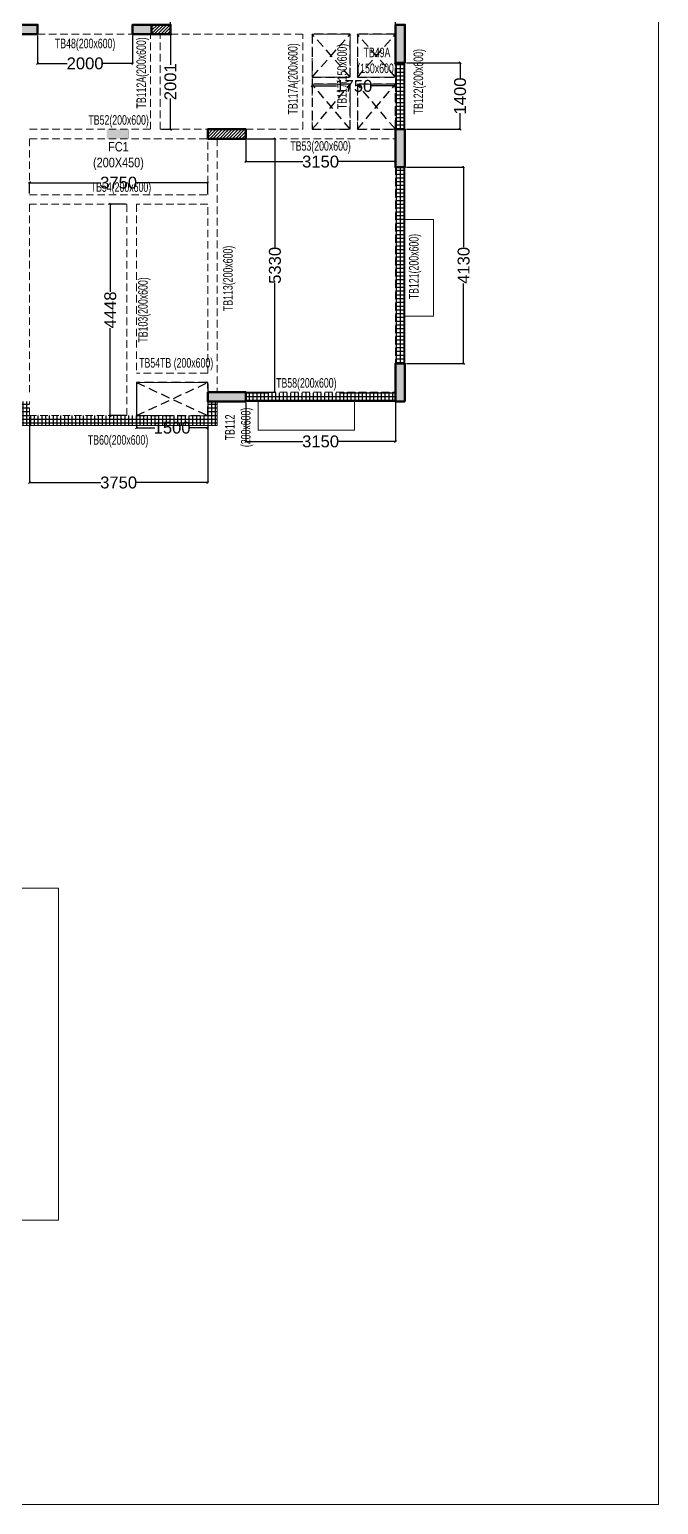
# Model space of a CAD drawing. Header units: millimetres. Extents: x 985 to 38342, y 12 to 70744.
# Drawn here: x 25105 to 38342, y 12 to 31057 of the extents above; entities that cross this region are included whole.
import ezdxf
from ezdxf.enums import TextEntityAlignment as Align

# ---------------------------------------------------------------- set-up
doc = ezdxf.new("R2010")
doc.units = ezdxf.units.MM
doc.linetypes.add('DASHED', pattern=[0.75, 0.5, -0.25])
doc.linetypes.add('HIDDEN', pattern=[9.525, 6.35, -3.175])
for name, color, linetype, lineweight in [('A-CLMN', 5, 'Continuous', 50), ('A-CONC', 5, 'Continuous', 40), ('A-CONC-PATT', 253, 'Continuous', 0), ('S - BEAM', 7, 'Continuous', 13), ('S - BEAM TXT', 30, 'Continuous', 13), ('STR-Stair', 1, 'Continuous', 13)]:
    doc.layers.add(name, color=color, linetype=linetype, lineweight=lineweight)
for name, color, linetype in [('A-HATCH', 8, 'Continuous'), ('BAND DETAILS', 2, 'Continuous'), ('NON STR WALL', 4, 'Continuous'), ('S-DIM', 8, 'Continuous'), ('SL-FW-HIDDEN', 1, 'Continuous')]:
    doc.layers.add(name, color=color, linetype=linetype)
doc.styles.add('meera', font='swissc.ttf', dxfattribs={"height": 0.15})
doc.styles.add('S - GRID TXT', font='ARIALNB.TTF')
doc.styles.add('SOBHA', font='arial.ttf')
doc.styles.add('TITLE', font='tahoma.ttf')
doc.dimstyles.new('S--20', dxfattribs={"dimscale": 20, "dimtxt": 12.5, "dimasz": 2, "dimexe": 0.25, "dimexo": 1.5, "dimgap": 0.1, "dimtad": 0, "dimdec": 0, "dimrnd": 0.0005, "dimzin": 0, "dimdsep": 46, "dimtxsty": 'SOBHA', "dimblk": 'OBLIQUE', "dimcen": 0.09, "dimclrd": 8, "dimclre": 8, "dimclrt": 4, "dimadec": 0, "dimazin": 0, "dimtfac": 1, "dimtdec": 0, "dimtofl": 0, "dimtmove": 0, "dimatfit": 3, "dimfxl": 0.18, "dimtolj": 1, "dimtzin": 0, "dimlwd": -1, "dimlwe": -1, "dimarcsym": 0})
pattern_1 = [(0, (-329675.86, 2225829.38), (0, 79.375), []), (90, (-329675.86, 2225829.38), (-79.375, 5e-15), [])]
pattern_2 = [(45, (-338780.416, 2202602.753), (-33.6759605, 33.6759605), [])]

# ---------------------------------------------------------------- blocks, each defined once
blk = doc.blocks.new('*U46')
at = {"layer": 'SL-FW-HIDDEN', "linetype": 'HIDDEN', "ltscale": 30}
for p, q in [((697, 1500), (0, 0)), ((0, 1500), (697, 0))]:
    blk.add_line(p, q, dxfattribs=at)
blk.add_lwpolyline([(0, 1500), (697, 1500), (697, 0), (0, 0)], close=True, dxfattribs=at)
at = {"layer": 'SL-FW-HIDDEN', "linetype": 'DASHED', "ltscale": 250, "style": 'TITLE'}
blk.add_attdef('DECRIPTION', text='', height=125, dxfattribs=at).set_placement((960, 116), align=Align.MIDDLE_CENTER)
blk = doc.blocks.new('*U50')
at = {"layer": 'SL-FW-HIDDEN', "linetype": 'HIDDEN', "ltscale": 30}
for p, q in [((800, 899), (0, 0)), ((0, 899), (800, 0))]:
    blk.add_line(p, q, dxfattribs=at)
blk.add_lwpolyline([(0, 899), (800, 899), (800, 0), (0, 0)], close=True, dxfattribs=at)
at = {"layer": 'SL-FW-HIDDEN', "linetype": 'DASHED', "ltscale": 250, "style": 'TITLE'}
blk.add_attdef('DECRIPTION', text='', height=125, dxfattribs=at).set_placement((960, 116), align=Align.MIDDLE_CENTER)
blk = doc.blocks.new('*U51')
at = {"layer": 'SL-FW-HIDDEN', "linetype": 'HIDDEN', "ltscale": 30}
for p, q in [((800, 950), (0, 0)), ((0, 950), (800, 0))]:
    blk.add_line(p, q, dxfattribs=at)
blk.add_lwpolyline([(0, 950), (800, 950), (800, 0), (0, 0)], close=True, dxfattribs=at)
at = {"layer": 'SL-FW-HIDDEN', "linetype": 'DASHED', "ltscale": 250, "style": 'TITLE'}
blk.add_attdef('DECRIPTION', text='', height=125, dxfattribs=at).set_placement((960, 116), align=Align.MIDDLE_CENTER)
blk = doc.blocks.new('A$C1f563a89')
at = {"layer": 'S - BEAM', "linetype": 'HIDDEN', "ltscale": 25}
for p, q in [((13960, -30930, 1), (15961, -30930, 1)), ((16760, -30930, 1), (19540, -30930, 1)), ((19740, -30930, 1), (20540, -30930, 1)), ((20691, -30931, 1), (21491, -30931, 1)), ((21490, -30930), (21490, -31830)), ((21491, -31980, 1), (21491, -32930, 1)), ((13791, -32930, 1), (16340, -32930, 1)), ((13791, -33130, 1), (17541, -33130, 1)), ((13791, -33130, 1), (13791, -34309, 1)), ((16540, -32930, 1), (17541, -32930, 1)), ((17541, -34309, 1), (17541, -33130, 1)), ((17741, -33130, 1), (17740, -38460, 1)), ((18341, -32930, 1), (19540, -32930, 1)), ((18341, -33130, 1), (21491, -33130, 1)), ((19740, -32930, 1), (20540, -32930, 1)), ((20740, -32930, 1), (21491, -32930, 1)), ((21491, -33730, 1), (21491, -37860, 1)), ((13791, -34309, 1), (17541, -34309, 1)), ((15840, -34509, 1), (13791, -34509, 1)), ((13791, -34509, 1), (13791, -38460, 1)), ((17541, -34509, 1), (16040, -34509, 1)), ((17541, -38061, 1), (17541, -34509, 1)), ((18341, -38460, 1), (21491, -38460, 1)), ((21491, -38460, 1), (21491, -38660, 1)), ((13791, -38955, 1), (13791, -38660, 1)), ((17541, -38958, 1), (17541, -38660, 1)), ((15840, -38957, 1), (13791, -38955, 1)), ((17540, -38958, 1), (16040, -38957, 1))]:
    blk.add_line(p, q, dxfattribs=at)
at = {"layer": 'S - BEAM', "linetype": 'ByBlock', "ltscale": 25}
for p, q in [((21691, -32930, 1), (21690, -31530, 1)), ((21691, -37860, 1), (21691, -33730, 1)), ((17541, -38460, 1), (17541, -38261, 1)), ((17740, -38660, 1), (17740, -39168, 1)), ((21491, -38660, 1), (18341, -38660, 1)), ((13591, -39165, 1), (17740, -39168, 1))]:
    blk.add_line(p, q, dxfattribs=at)
at = {"layer": 'S - BEAM', "linetype": 'HIDDEN', "ltscale": 25, "elevation": 1}
for points in [[(16340, -32931), (16340, -30930)], [(16540, -32931), (16540, -30930)], [(19540, -32930), (19540, -30929)], [(19740, -31829), (19740, -30930)], [(20540, -31830), (20540, -30930)], [(20690, -31830), (20690, -30931)], [(19740, -32930), (19740, -31979)], [(20540, -32931), (20540, -31980)], [(20690, -32931), (20690, -31980)], [(15840, -38957), (15840, -34509)], [(16040, -34509), (16040, -38061)]]:
    blk.add_lwpolyline(points, dxfattribs=at)
at = {"layer": 'S - BEAM', "linetype": 'ByBlock', "ltscale": 25}
for points, elevation in [([(19740, -31830), (20540, -31830)], -1), ([(20690, -31830), (21490, -31830)], -1), ([(19740, -31980), (20540, -31980)], 1), ([(20690, -31980), (21491, -31980)], 1), ([(16040, -38261), (16040, -38957)], 1)]:
    blk.add_lwpolyline(points, dxfattribs=dict(at, elevation=elevation))
at = {"layer": 'S - BEAM', "color": 7, "linetype": 'ByBlock', "elevation": 1}
for points in [[(21691, -34832), (22291, -34832), (22291, -36862), (21691, -36862)], [(20630, -38662), (20630, -39262), (18601, -39262), (18602, -38662)]]:
    blk.add_lwpolyline(points, dxfattribs=at)
at = {"layer": 'S - BEAM', "linetype": 'HIDDEN', "ltscale": 25}
blk.add_lwpolyline([(17541, -38061), (16040, -38061)], dxfattribs=at)
at = {"layer": 'S - BEAM', "linetype": 'ByBlock', "ltscale": 25}
blk.add_lwpolyline([(17541, -38261), (16040, -38261)], dxfattribs=at)
at = {"layer": 'SL-FW-HIDDEN', "color": 3, "linetype": 'DASHED', "lineweight": 5, "ltscale": 30}
for name, p, xscale, rotation in [('*U50', (19740, -30931, 1), -1, 180), ('*U50', (20690, -30931, 1), -1, 180), ('*U51', (19740, -31980, 1), -1, 180), ('*U51', (20690, -31980, 1), -1, 180), ('*U46', (17541, -38260, 1), -1.000000000000021, 90)]:
    blk.add_blockref(name, p, dxfattribs=dict(at, xscale=xscale, rotation=rotation))
at = {"layer": 'S - BEAM TXT', "char_height": 200, "attachment_point": 8, "style": 'S - GRID TXT'}
for s, insert in [('{\\fSwis721 LtCn BT|b0|i0|c0|p34;\\W0.9;TB48(200x600)}', (14961, -31284, 1)), ('{\\fSwis721 LtCn BT|b0|i0|c0|p34;\\W0.9;TB49A\\P(150x600)}', (21103, -31807, 1)), ('{\\fSwis721 LtCn BT|b0|i0|c0|p34;\\W0.9;TB52(200x600)}', (15666, -32894, 2)), ('{\\fSwis721 LtCn BT|b0|i0|c0|p34;\\W0.9;TB53(200x600)}', (19916, -33441, 2)), ('{\\fSwis721 LtCn BT|b0|i0|c0|p34;\\W0.9;TB54(200x600)}', (15715, -34306, -1)), ('{\\fSwis721 LtCn BT|b0|i0|c0|p34;\\W0.9;TB54TB (200x600)}', (16877, -38006, 3)), ('{\\fSwis721 LtCn BT|b0|i0|c0|p34;\\W0.9;TB58(200x600)}', (19616, -38428, 1)), ('{\\fSwis721 LtCn BT|b0|i0|c0|p34;\\W0.9;TB60(200x600)}', (15654, -39629, 1))]:
    blk.add_mtext(s, dxfattribs=dict(at, insert=insert))
at = {"layer": 'S - BEAM TXT', "color": 1, "insert": (16302, -31744, 3), "char_height": 200, "attachment_point": 8, "rotation": 90, "style": 'S - GRID TXT'}
blk.add_mtext('{\\fSwis721 LtCn BT|b0|i0|c0|p34;\\W0.9;TB112A(200x600)}', dxfattribs=at)
at = {"layer": 'S - BEAM TXT', "char_height": 200, "attachment_point": 8, "rotation": 90, "style": 'S - GRID TXT'}
for s, insert in [('{\\fSwis721 LtCn BT|b0|i0|c0|p34;\\W0.9;TB117A(200x600)}', (19492, -31869, 2)), ('{\\fSwis721 LtCn BT|b0|i0|c0|p34;\\W0.9;TB117(150x600)}', (20528, -31819, 2)), ('{\\fSwis721 LtCn BT|b0|i0|c0|p34;\\W0.9;TB122(200x600)}', (22134, -31929, 1)), ('{\\fSwis721 LtCn BT|b0|i0|c0|p34;\\W0.9;TB121(200x600)}', (22038, -35820, 1)), ('{\\fSwis721 LtCn BT|b0|i0|c0|p34;\\W0.9;TB113(200x600)}', (18127, -36069, 1)), ('{\\fSwis721 LtCn BT|b0|i0|c0|p34;\\W0.9;TB103(200x600)}', (16338, -36733)), ('{\\fSwis721 LtCn BT|b0|i0|c0|p34;\\W0.9;TB112\\P(200x600)}', (18501, -39205, 1))]:
    blk.add_mtext(s, dxfattribs=dict(at, insert=insert))
blk = doc.blocks.new('TERRACE CL')
at = {"layer": 'A-CONC-PATT'}
h = blk.add_hatch(color=256, dxfattribs=at)
h.dxf.hatch_style = 1
h.paths.add_polyline_path([(15370, 7930), (15370, 7730), (16170, 7730), (16170, 7930)])
h = blk.add_hatch(color=256, dxfattribs=at)
h.dxf.hatch_style = 1
h.paths.add_polyline_path([(18570, 7730), (18570, 7930), (18170, 7930), (18170, 7730)])
h = blk.add_hatch(dxfattribs=at)
h.set_pattern_fill('ANSI31', color=256, scale=15)
h.set_pattern_definition(pattern_2)
h.paths.add_polyline_path([(18970, 7930), (18570, 7930), (18570, 7730), (18970, 7730)])
h = blk.add_hatch(color=256, dxfattribs=at)
h.dxf.hatch_style = 1
h.paths.add_polyline_path([(23900, 7930), (23700, 7930), (23700, 7130), (23900, 7130)])
h = blk.add_hatch(color=256, dxfattribs=at)
h.dxf.hatch_style = 1
h.paths.add_polyline_path([(18076, 5730), (17626, 5730), (17626, 5530), (17876, 5530), (18076, 5530)])
h = blk.add_hatch(dxfattribs=at)
h.set_pattern_fill('ANSI31', color=256, scale=15)
h.set_pattern_definition(pattern_2)
h.paths.add_polyline_path([(19750, 5730), (19750, 5530), (20550, 5530), (20550, 5730)])
h = blk.add_hatch(dxfattribs=at)
h.set_pattern_fill('ANSI31', color=256, scale=15)
h.set_pattern_definition(pattern_2)
h.paths.add_polyline_path([(20150, 5530), (20550, 5530), (20550, 5730), (20150, 5730)])
h = blk.add_hatch(color=256, dxfattribs=at)
h.dxf.hatch_style = 1
h.paths.add_polyline_path([(23900, 5730), (23700, 5730), (23700, 4930), (23900, 4930)])
h = blk.add_hatch(color=256, dxfattribs=at)
h.dxf.hatch_style = 1
h.paths.add_polyline_path([(23700, 0), (23900, 0), (23900, 800), (23700, 800)])
h = blk.add_hatch(color=256, dxfattribs=at)
h.dxf.hatch_style = 1
h.paths.add_polyline_path([(20550, 0), (20550, 200), (19750, 200), (19750, 0)])
at = {"layer": 'A-CLMN'}
for points in [[(16170, 7730), (15370, 7730), (15370, 7930), (16170, 7930)], [(18970, 7930), (18970, 7730), (18170, 7730), (18170, 7930)], [(18570, 7930), (18570, 7730), (18970, 7730), (18970, 7930)], [(23700, 7930), (23900, 7930), (23900, 7130), (23700, 7130)], [(23900, 0), (23700, 0), (23700, 800), (23900, 800)], [(23900, 0), (23700, 0), (23700, 800), (23900, 800)]]:
    blk.add_lwpolyline(points, close=True, dxfattribs=at)
at = {"layer": 'A-CLMN', "color": 6, "const_width": 2, "elevation": -1}
blk.add_lwpolyline([(17626, 5530), (18076, 5530), (18076, 5730), (17626, 5730)], close=True, dxfattribs=at)
at = {"layer": 'A-CLMN'}
for points, elevation in [([(20550, 5730), (19750, 5730), (19750, 5530), (20550, 5530)], 0), ([(23700, 5730), (23900, 5730), (23900, 4930), (23700, 4930)], 1), ([(19750, 200), (20550, 200), (20550, 0), (19750, 0)], 1)]:
    blk.add_lwpolyline(points, close=True, dxfattribs=dict(at, elevation=elevation))
at = {"layer": 'A-CONC', "ltscale": 50, "elevation": 0}
blk.add_lwpolyline([(18170, 7930), (18170, 7730)], dxfattribs=at)
blk.add_lwpolyline([(18170, 7930), (18170, 7730)], dxfattribs=at)
at = {"layer": 'NON STR WALL', "linetype": 'ByBlock', "insert": (17414, 5464, -1), "char_height": 200, "attachment_point": 1, "style": 'meera'}
blk.add_mtext_dynamic_manual_height_columns('\\pxqc;FC1\\P(200X450)', width=915.33, gutter_width=0.75, heights=[0], dxfattribs=at)
blk = doc.blocks.new('_Oblique')
at = {"color": 0, "linetype": 'ByBlock', "lineweight": -2}
blk.add_line((-0.5, -0.5), (0.5, 0.5), dxfattribs=at)
blk = doc.blocks.new('*D280')
at = {"layer": 'Defpoints', "color": 0, "linetype": 'ByBlock', "transparency": 16777216}
for p in [(28855, 27832), (25105, 27578, 1), (28855, 27578, 1)]:
    blk.add_point(p, dxfattribs=at)
at = {"layer": 'S-DIM', "color": 8, "transparency": 16777216}
for p, q in [((25105, 27608), (25105, 27837)), ((25105, 27832), (26605, 27832)), ((28855, 27832), (27355, 27832)), ((28855, 27608), (28855, 27837))]:
    blk.add_line(p, q, dxfattribs=at)
at = {"layer": 'S-DIM', "color": 8, "linetype": 'ByBlock', "transparency": 16777216, "xscale": 40, "yscale": 40, "zscale": 40, "rotation": 180}
blk.add_blockref('_Oblique', (25105, 27832), dxfattribs=at)
at = {"layer": 'S-DIM', "color": 8, "linetype": 'ByBlock', "transparency": 16777216, "xscale": 40, "yscale": 40, "zscale": 40}
blk.add_blockref('_Oblique', (28855, 27832), dxfattribs=at)
at = {"layer": 'S-DIM', "color": 4, "linetype": 'ByBlock', "transparency": 16777216, "insert": (26980, 27832), "char_height": 250, "attachment_point": 5, "style": 'SOBHA'}
blk.add_mtext('\\A1;3750', dxfattribs=at)
blk = doc.blocks.new('*D286')
at = {"layer": 'Defpoints', "color": 0, "linetype": 'ByBlock', "transparency": 16777216}
for p in [(27855, 30957, 0), (28070, 30957), (27855, 28956, 0)]:
    blk.add_point(p, dxfattribs=at)
at = {"layer": 'S-DIM', "color": 8, "transparency": 16777216}
for p, q in [((27885, 30957), (28075, 30957)), ((28070, 30957), (28070, 30310)), ((28070, 28956), (28070, 29603)), ((27885, 28956), (28075, 28956))]:
    blk.add_line(p, q, dxfattribs=at)
at = {"layer": 'S-DIM', "color": 8, "linetype": 'ByBlock', "transparency": 16777216, "xscale": 40, "yscale": 40, "zscale": 40}
for p, rotation in [((28070, 30957), 90), ((28070, 28956), 270)]:
    blk.add_blockref('_Oblique', p, dxfattribs=dict(at, rotation=rotation))
at = {"layer": 'S-DIM', "color": 4, "linetype": 'ByBlock', "transparency": 16777216, "insert": (28070, 29956), "char_height": 250, "attachment_point": 5, "rotation": 90, "style": 'SOBHA'}
blk.add_mtext('\\A1;2001', dxfattribs=at)
blk = doc.blocks.new('*D309')
at = {"layer": 'Defpoints', "color": 0, "linetype": 'ByBlock', "transparency": 16777216}
for p in [(25275, 30957), (27275, 30957, 0), (27275, 30342)]:
    blk.add_point(p, dxfattribs=at)
at = {"layer": 'S-DIM', "color": 8, "transparency": 16777216}
for p, q in [((25275, 30927), (25275, 30337)), ((27275, 30927), (27275, 30337)), ((25275, 30342), (25898, 30342)), ((27275, 30342), (26652, 30342))]:
    blk.add_line(p, q, dxfattribs=at)
at = {"layer": 'S-DIM', "color": 8, "linetype": 'ByBlock', "transparency": 16777216, "xscale": 40, "yscale": 40, "zscale": 40, "rotation": 180}
blk.add_blockref('_Oblique', (25275, 30342), dxfattribs=at)
at = {"layer": 'S-DIM', "color": 8, "linetype": 'ByBlock', "transparency": 16777216, "xscale": 40, "yscale": 40, "zscale": 40}
blk.add_blockref('_Oblique', (27275, 30342), dxfattribs=at)
at = {"layer": 'S-DIM', "color": 4, "linetype": 'ByBlock', "transparency": 16777216, "insert": (26275, 30342), "char_height": 250, "attachment_point": 5, "style": 'SOBHA'}
blk.add_mtext('\\A1;2000', dxfattribs=at)
blk = doc.blocks.new('*D225')
at = {"layer": 'Defpoints', "color": 0, "linetype": 'ByBlock', "transparency": 16777216}
for p in [(32805, 31558), (28070, 30957), (32805, 30956, 0)]:
    blk.add_point(p, dxfattribs=at)
at = {"layer": 'S-DIM', "color": 8, "transparency": 16777216}
for p, q in [((28070, 30987), (28070, 31563)), ((28070, 31558), (30056, 31558)), ((32805, 31558), (30818, 31558)), ((32805, 30986), (32805, 31563))]:
    blk.add_line(p, q, dxfattribs=at)
at = {"layer": 'S-DIM', "color": 8, "linetype": 'ByBlock', "transparency": 16777216, "xscale": 40, "yscale": 40, "zscale": 40, "rotation": 180}
blk.add_blockref('_Oblique', (28070, 31558), dxfattribs=at)
at = {"layer": 'S-DIM', "color": 8, "linetype": 'ByBlock', "transparency": 16777216, "xscale": 40, "yscale": 40, "zscale": 40}
blk.add_blockref('_Oblique', (32805, 31558), dxfattribs=at)
at = {"layer": 'S-DIM', "color": 4, "linetype": 'ByBlock', "transparency": 16777216, "insert": (30437, 31558), "char_height": 250, "attachment_point": 5, "style": 'SOBHA'}
blk.add_mtext('\\A1;4735', dxfattribs=at)
blk = doc.blocks.new('*D226')
at = {"layer": 'Defpoints', "color": 0, "linetype": 'ByBlock', "transparency": 16777216}
for p in [(31055, 30057, 0), (32805, 30057, 0), (32805, 29868)]:
    blk.add_point(p, dxfattribs=at)
at = {"layer": 'S-DIM', "color": 8, "transparency": 16777216}
for p, q in [((31055, 30027), (31055, 29863)), ((31055, 29868), (31566, 29868)), ((32805, 29868), (32293, 29868)), ((32805, 30027), (32805, 29863))]:
    blk.add_line(p, q, dxfattribs=at)
at = {"layer": 'S-DIM', "color": 8, "linetype": 'ByBlock', "transparency": 16777216, "xscale": 40, "yscale": 40, "zscale": 40, "rotation": 180}
blk.add_blockref('_Oblique', (31055, 29868), dxfattribs=at)
at = {"layer": 'S-DIM', "color": 8, "linetype": 'ByBlock', "transparency": 16777216, "xscale": 40, "yscale": 40, "zscale": 40}
blk.add_blockref('_Oblique', (32805, 29868), dxfattribs=at)
at = {"layer": 'S-DIM', "color": 4, "linetype": 'ByBlock', "transparency": 16777216, "insert": (31930, 29868), "char_height": 250, "attachment_point": 5, "style": 'SOBHA'}
blk.add_mtext('\\A1;1750', dxfattribs=at)
blk = doc.blocks.new('*D227')
at = {"layer": 'Defpoints', "color": 0, "linetype": 'ByBlock', "transparency": 16777216}
for p in [(29655, 28757, 0), (32805, 28757, 0), (32805, 28275)]:
    blk.add_point(p, dxfattribs=at)
at = {"layer": 'S-DIM', "color": 8, "transparency": 16777216}
for p, q in [((29655, 28727), (29655, 28270)), ((32805, 28727), (32805, 28270)), ((29655, 28275), (30855, 28275)), ((32805, 28275), (31605, 28275))]:
    blk.add_line(p, q, dxfattribs=at)
at = {"layer": 'S-DIM', "color": 8, "linetype": 'ByBlock', "transparency": 16777216, "xscale": 40, "yscale": 40, "zscale": 40, "rotation": 180}
blk.add_blockref('_Oblique', (29655, 28275), dxfattribs=at)
at = {"layer": 'S-DIM', "color": 8, "linetype": 'ByBlock', "transparency": 16777216, "xscale": 40, "yscale": 40, "zscale": 40}
blk.add_blockref('_Oblique', (32805, 28275), dxfattribs=at)
at = {"layer": 'S-DIM', "color": 4, "linetype": 'ByBlock', "transparency": 16777216, "insert": (31230, 28275), "char_height": 250, "attachment_point": 5, "style": 'SOBHA'}
blk.add_mtext('\\A1;3150', dxfattribs=at)
blk = doc.blocks.new('*D313')
at = {"layer": 'Defpoints', "color": 0, "linetype": 'ByBlock', "transparency": 16777216}
for p in [(27355, 23626, -1), (28855, 23626), (28855, 22675)]:
    blk.add_point(p, dxfattribs=at)
at = {"layer": 'S-DIM', "color": 8, "transparency": 16777216}
for p, q in [((27355, 23596), (27355, 22670)), ((28855, 23596), (28855, 22670)), ((27355, 22675), (27742, 22675)), ((28855, 22675), (28468, 22675))]:
    blk.add_line(p, q, dxfattribs=at)
at = {"layer": 'S-DIM', "color": 8, "linetype": 'ByBlock', "transparency": 16777216, "xscale": 40, "yscale": 40, "zscale": 40, "rotation": 180}
blk.add_blockref('_Oblique', (27355, 22675), dxfattribs=at)
at = {"layer": 'S-DIM', "color": 8, "linetype": 'ByBlock', "transparency": 16777216, "xscale": 40, "yscale": 40, "zscale": 40}
blk.add_blockref('_Oblique', (28855, 22675), dxfattribs=at)
at = {"layer": 'S-DIM', "color": 4, "linetype": 'ByBlock', "transparency": 16777216, "insert": (28105, 22675), "char_height": 250, "attachment_point": 5, "style": 'SOBHA'}
blk.add_mtext('\\A1;1500', dxfattribs=at)
blk = doc.blocks.new('*D317')
at = {"layer": 'Defpoints', "color": 0, "linetype": 'ByBlock', "transparency": 16777216}
for p in [(29655, 23227), (32805, 23227), (32805, 22386)]:
    blk.add_point(p, dxfattribs=at)
at = {"layer": 'S-DIM', "color": 8, "transparency": 16777216}
for p, q in [((29655, 23197), (29655, 22381)), ((32805, 23197), (32805, 22381)), ((29655, 22386), (30855, 22386)), ((32805, 22386), (31605, 22386))]:
    blk.add_line(p, q, dxfattribs=at)
at = {"layer": 'S-DIM', "color": 8, "linetype": 'ByBlock', "transparency": 16777216, "xscale": 40, "yscale": 40, "zscale": 40, "rotation": 180}
blk.add_blockref('_Oblique', (29655, 22386), dxfattribs=at)
at = {"layer": 'S-DIM', "color": 8, "linetype": 'ByBlock', "transparency": 16777216, "xscale": 40, "yscale": 40, "zscale": 40}
blk.add_blockref('_Oblique', (32805, 22386), dxfattribs=at)
at = {"layer": 'S-DIM', "color": 4, "linetype": 'ByBlock', "transparency": 16777216, "insert": (31230, 22386), "char_height": 250, "attachment_point": 5, "style": 'SOBHA'}
blk.add_mtext('\\A1;3150', dxfattribs=at)
blk = doc.blocks.new('*D230')
at = {"layer": 'Defpoints', "color": 0, "linetype": 'ByBlock', "transparency": 16777216}
for p in [(25105, 22931, 0), (28855, 22929, 0), (28855, 21521)]:
    blk.add_point(p, dxfattribs=at)
at = {"layer": 'S-DIM', "color": 8, "transparency": 16777216}
for p, q in [((25105, 22901), (25105, 21516)), ((28855, 22899), (28855, 21516)), ((25105, 21521), (26605, 21521)), ((28855, 21521), (27354, 21521))]:
    blk.add_line(p, q, dxfattribs=at)
at = {"layer": 'S-DIM', "color": 8, "linetype": 'ByBlock', "transparency": 16777216, "xscale": 40, "yscale": 40, "zscale": 40, "rotation": 180}
blk.add_blockref('_Oblique', (25105, 21521), dxfattribs=at)
at = {"layer": 'S-DIM', "color": 8, "linetype": 'ByBlock', "transparency": 16777216, "xscale": 40, "yscale": 40, "zscale": 40}
blk.add_blockref('_Oblique', (28855, 21521), dxfattribs=at)
at = {"layer": 'S-DIM', "color": 4, "linetype": 'ByBlock', "transparency": 16777216, "insert": (26980, 21521), "char_height": 250, "attachment_point": 5, "style": 'SOBHA'}
blk.add_mtext('\\A1;3750', dxfattribs=at)
blk = doc.blocks.new('*D243')
at = {"layer": 'Defpoints', "color": 0, "linetype": 'ByBlock', "transparency": 16777216}
for p in [(27155, 27378, 1), (26805, 22930), (27155, 22930, 0)]:
    blk.add_point(p, dxfattribs=at)
at = {"layer": 'S-DIM', "color": 8, "transparency": 16777216}
for p, q in [((27125, 27378), (26800, 27378)), ((26805, 27378), (26805, 25534)), ((26805, 22930), (26805, 24773)), ((27125, 22930), (26800, 22930))]:
    blk.add_line(p, q, dxfattribs=at)
at = {"layer": 'S-DIM', "color": 8, "linetype": 'ByBlock', "transparency": 16777216, "xscale": 40, "yscale": 40, "zscale": 40}
for p, rotation in [((26805, 27378), 90), ((26805, 22930), 270)]:
    blk.add_blockref('_Oblique', p, dxfattribs=dict(at, rotation=rotation))
at = {"layer": 'S-DIM', "color": 4, "linetype": 'ByBlock', "transparency": 16777216, "insert": (26805, 25154), "char_height": 250, "attachment_point": 5, "rotation": 90, "style": 'SOBHA'}
blk.add_mtext('\\A1;4448', dxfattribs=at)
blk = doc.blocks.new('*D341')
at = {"layer": 'Defpoints', "color": 0, "linetype": 'ByBlock', "transparency": 16777216}
for p in [(29055, 28757), (29055, 23427), (30270, 23427)]:
    blk.add_point(p, dxfattribs=at)
at = {"layer": 'S-DIM', "color": 8, "transparency": 16777216}
for p, q in [((29085, 28757), (30275, 28757)), ((30270, 28757), (30270, 26466)), ((30270, 23427), (30270, 25717)), ((29085, 23427), (30275, 23427))]:
    blk.add_line(p, q, dxfattribs=at)
at = {"layer": 'S-DIM', "color": 8, "linetype": 'ByBlock', "transparency": 16777216, "xscale": 40, "yscale": 40, "zscale": 40}
for p, rotation in [((30270, 28757), 90), ((30270, 23427), 270)]:
    blk.add_blockref('_Oblique', p, dxfattribs=dict(at, rotation=rotation))
at = {"layer": 'S-DIM', "color": 4, "linetype": 'ByBlock', "transparency": 16777216, "insert": (30270, 26092), "char_height": 250, "attachment_point": 5, "rotation": 90, "style": 'SOBHA'}
blk.add_mtext('\\A1;5330', dxfattribs=at)
blk = doc.blocks.new('*D247')
at = {"layer": 'Defpoints', "color": 0, "linetype": 'ByBlock', "transparency": 16777216}
for p in [(33005, 28157, 0), (34241, 28157), (33005, 24027, 0)]:
    blk.add_point(p, dxfattribs=at)
at = {"layer": 'S-DIM', "color": 8, "transparency": 16777216}
for p, q in [((33035, 28157), (34246, 28157)), ((34241, 28157), (34241, 26472)), ((34241, 24027), (34241, 25712)), ((33035, 24027), (34246, 24027))]:
    blk.add_line(p, q, dxfattribs=at)
at = {"layer": 'S-DIM', "color": 8, "linetype": 'ByBlock', "transparency": 16777216, "xscale": 40, "yscale": 40, "zscale": 40}
for p, rotation in [((34241, 28157), 90), ((34241, 24027), 270)]:
    blk.add_blockref('_Oblique', p, dxfattribs=dict(at, rotation=rotation))
at = {"layer": 'S-DIM', "color": 4, "linetype": 'ByBlock', "transparency": 16777216, "insert": (34241, 26092), "char_height": 250, "attachment_point": 5, "rotation": 90, "style": 'SOBHA'}
blk.add_mtext('\\A1;4130', dxfattribs=at)
blk = doc.blocks.new('*D248')
at = {"layer": 'Defpoints', "color": 0, "linetype": 'ByBlock', "transparency": 16777216}
for p in [(33005, 30357, 0), (33005, 28957, 0), (34167, 28957)]:
    blk.add_point(p, dxfattribs=at)
at = {"layer": 'S-DIM', "color": 8, "transparency": 16777216}
for p, q in [((33035, 30357), (34172, 30357)), ((34167, 30357), (34167, 30020)), ((34167, 28957), (34167, 29293)), ((33035, 28957), (34172, 28957))]:
    blk.add_line(p, q, dxfattribs=at)
at = {"layer": 'S-DIM', "color": 8, "linetype": 'ByBlock', "transparency": 16777216, "xscale": 40, "yscale": 40, "zscale": 40}
for p, rotation in [((34167, 30357), 90), ((34167, 28957), 270)]:
    blk.add_blockref('_Oblique', p, dxfattribs=dict(at, rotation=rotation))
at = {"layer": 'S-DIM', "color": 4, "linetype": 'ByBlock', "transparency": 16777216, "insert": (34167, 29657), "char_height": 250, "attachment_point": 5, "rotation": 90, "style": 'SOBHA'}
blk.add_mtext('\\A1;1400', dxfattribs=at)

msp = doc.modelspace()

# ---------------------------------------------------------------- hatches: boundary and pattern name
at = {"layer": 'A-HATCH', "linetype": 'ByBlock'}
h = msp.add_hatch(dxfattribs=at)
h.set_pattern_fill('NET', color=8, scale=25)
h.set_pattern_definition(pattern_1)
h.paths.add_polyline_path([(33004.6, 30356.6), (32804.6, 30356.6), (32804.6, 28956.6), (33004.6, 28956.6)])
h = msp.add_hatch(dxfattribs=at)
h.set_pattern_fill('NET', color=8, scale=25)
h.set_pattern_definition(pattern_1)
h.paths.add_polyline_path([(33004.9, 28156.5), (32804.9, 28156.5), (32804.9, 24026.6), (33004.9, 24026.6)])
h = msp.add_hatch(dxfattribs=at)
h.set_pattern_fill('NET', color=8, scale=25)
h.set_pattern_definition(pattern_1)
h.paths.add_polyline_path([(30209.8, 23408.8), (29654.9, 23426.6), (29654.6, 23426.6), (29654.6, 23226.6), (32804.6, 23226.6), (32804.6, 23426.6), (31650.1, 23426.6), (31650.1, 23408.8)])
h = msp.add_hatch(dxfattribs=at)
h.set_pattern_fill('NET', color=8, scale=25)
h.set_pattern_definition(pattern_1)
h.paths.add_polyline_path([(24905, 23226.6), (24904.8, 22721.5), (29054.5, 22720.9), (29054.6, 23226.6), (28854.9, 23226.6), (28854.8, 22929.7), (25104.7, 22931.2), (25104.9, 23226.6)])

# ---------------------------------------------------------------- linework, layer by layer
at = {"layer": 'STR-Stair', "linetype": 'ByBlock', "elevation": 0.2}
for points in [[(984.9, 69588.6), (38341.6, 69588.6), (38341.6, 12.1), (984.9, 12.1)], [(16387, 12983.3), (25717.7, 12983.3), (25717.7, 5997.3), (16387, 5997.3)]]:
    msp.add_lwpolyline(points, close=True, dxfattribs=at)

# ---------------------------------------------------------------- block references
at = {"layer": 'BAND DETAILS', "linetype": 'ByBlock'}
msp.add_blockref('TERRACE CL', (9104.6, 23226.6, -0.2), dxfattribs=at)
at = {"layer": 'S - BEAM', "color": 7, "linetype": 'ByBlock'}
msp.add_blockref('A$C1f563a89', (11314.1, 61886.6, -0.8), dxfattribs=at)

# ---------------------------------------------------------------- dimensions: what is measured, and where the dimension line sits
at = {"layer": 'S-DIM', "linetype": 'ByBlock'}
for base, p1, p2, picture, middle in [((32804.6, 31558.1), (28069.6, 30956.6), (32804.6, 30956, -0.2), '*D225', (30437.1, 31558.1)), ((27274.6, 30342.2), (25274.6, 30956.6), (27274.6, 30956.6, -0.2), '*D309', (26274.6, 30342.2)), ((32804.6, 29867.6), (31054.6, 30057.3, 0.5), (32804.6, 30056.6, -0.2), '*D226', (31929.6, 29867.6)), ((32804.9, 28275.3), (29654.9, 28756.6, -0.2), (32804.9, 28756.6, -0.2), '*D227', (31229.9, 28275.3)), ((28855, 27832.2), (25104.6, 27577.7, 0.6), (28855, 27577.7, 0.6), '*D280', (26979.8, 27832.2)), ((28854.9, 22675.2), (27354.6, 23625.6, -0.8), (28854.9, 23625.6), '*D313', (28104.7, 22675.2)), ((32804.9, 22386.1), (29654.9, 23226.6), (32804.9, 23226.6), '*D317', (31229.9, 22386.1)), ((28854.5, 21521), (25104.6, 22931.2, 0.4), (28854.5, 22928.7, 0.4), '*D230', (26979.6, 21521))]:
    dim = msp.add_linear_dim(base=base, p1=p1, p2=p2, dimstyle='S--20', dxfattribs=at)
    dim.commit()
    dim.dimension.update_dxf_attribs({"geometry": picture, "text_midpoint": middle})
for base, p1, p2, picture, middle in [((28069.6, 30956.6), (27854.6, 28956, -0.2), (27854.6, 30956.6, -0.2), '*D286', (28069.6, 29956.3)), ((34167.4, 28956.5), (33004.6, 30356.6, -0.2), (33004.6, 28956.5, 0.4), '*D248', (34167.4, 29656.6)), ((30269.6, 23426.6), (29054.7, 28756.6), (29054.6, 23426.6), '*D341', (30269.6, 26091.6)), ((34241, 28156.6), (33004.9, 24026.6, -0.2), (33004.9, 28156.6, -0.2), '*D247', (34241, 26091.6)), ((26805, 22929.8), (27154.6, 27377.7, 0.6), (27154.6, 22929.8, 0.4), '*D243', (26805, 25153.7))]:
    dim = msp.add_linear_dim(base=base, p1=p1, p2=p2, angle=90, dimstyle='S--20', dxfattribs=at)
    dim.commit()
    dim.dimension.update_dxf_attribs({"geometry": picture, "text_midpoint": middle})

doc.saveas('drawing.dxf')
